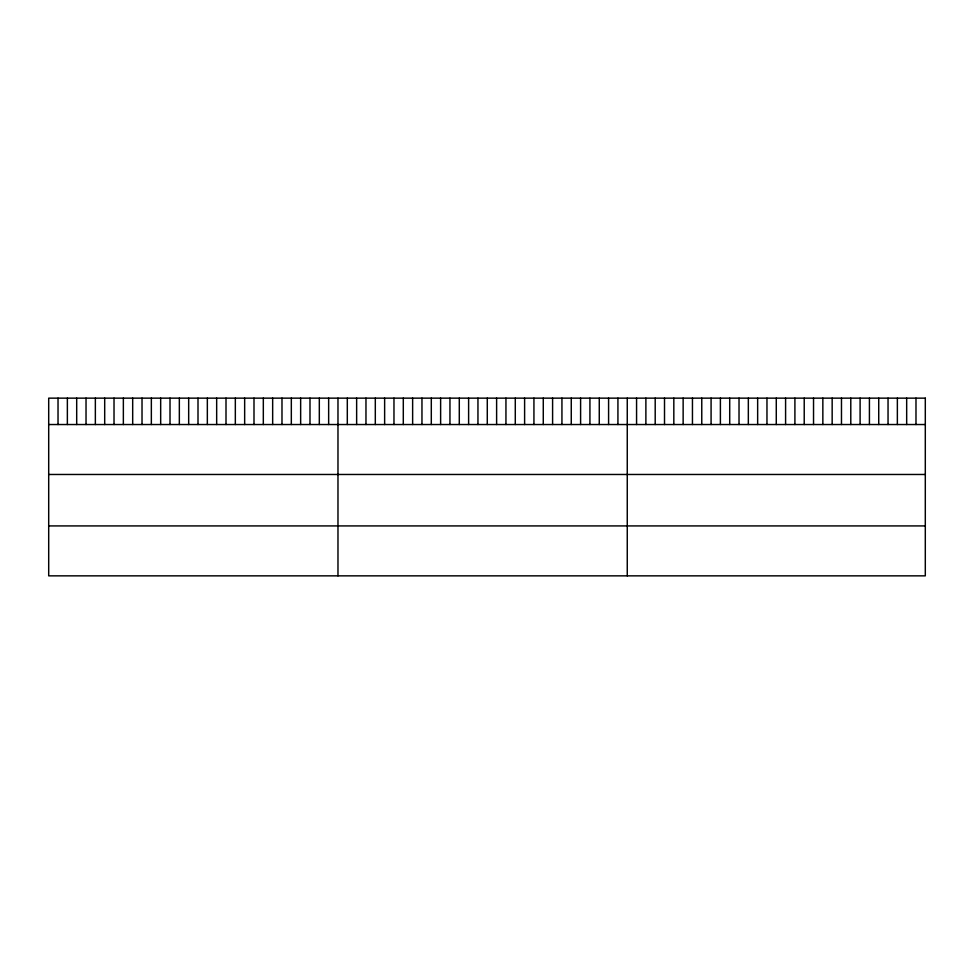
<?xml version="1.0" encoding="UTF-8"?>
<svg xmlns="http://www.w3.org/2000/svg" width="974" height="974" viewBox="0 0 974 974"><rect width="100%" height="100%" fill="white"/><g stroke="black" fill="none" stroke-linecap="round" stroke-linejoin="round"><path stroke-width="1.46" d="M48.7 424.53L925.3 424.53M48.7 474.472L925.3 474.472M48.7 525.923L925.3 525.923M915.986 398.147L915.986 424.53M906.672 398.147L906.672 424.53M897.358 398.147L897.358 424.53M888.044 398.147L888.044 424.53M878.731 398.147L878.731 424.53M869.417 398.147L869.417 424.53M860.103 398.147L860.103 424.53M850.789 398.147L850.789 424.53M841.475 398.147L841.475 424.53M832.161 398.147L832.161 424.53M822.847 398.147L822.847 424.53M813.534 398.147L813.534 424.53M804.22 398.147L804.22 424.53M794.906 398.147L794.906 424.53M785.592 398.147L785.592 424.53M776.278 398.147L776.278 424.53M766.964 398.147L766.964 424.53M757.65 398.147L757.65 424.53M748.336 398.147L748.336 424.53M739.023 398.147L739.023 424.53M729.709 398.147L729.709 424.53M720.395 398.147L720.395 424.53M711.081 398.147L711.081 424.53M701.767 398.147L701.767 424.53M692.453 398.147L692.453 424.53M683.139 398.147L683.139 424.53M673.825 398.147L673.825 424.53M664.511 398.147L664.511 424.53M655.198 398.147L655.198 424.53M645.884 398.147L645.884 424.53M636.57 398.147L636.57 424.53M627.256 398.147L627.256 575.853M617.93 398.147L617.93 424.53M608.592 398.147L608.592 424.53M599.266 398.147L599.266 424.53M589.927 398.147L589.927 424.53M580.601 398.147L580.601 424.53M571.263 398.147L571.263 424.53M561.937 398.147L561.937 424.53M552.599 398.147L552.599 424.53M543.273 398.147L543.273 424.53M533.935 398.147L533.935 424.53M524.609 398.147L524.609 424.53M515.283 398.147L515.283 424.53M505.944 398.147L505.944 424.53M496.618 398.147L496.618 424.53M487.28 398.147L487.28 424.53M477.954 398.147L477.954 424.53M468.616 398.147L468.616 424.53M459.29 398.147L459.29 424.53M449.951 398.147L449.951 424.53M440.625 398.147L440.625 424.53M431.299 398.147L431.299 424.53M421.961 398.147L421.961 424.53M412.635 398.147L412.635 424.53M403.297 398.147L403.297 424.53M393.971 398.147L393.971 424.53M384.633 398.147L384.633 424.53M375.307 398.147L375.307 424.53M365.968 398.147L365.968 424.53M356.642 398.147L356.642 424.53M347.304 398.147L347.304 424.53M337.978 398.147L337.978 575.853M328.652 398.147L328.652 424.53M319.314 398.147L319.314 424.53M309.988 398.147L309.988 424.53M300.649 398.147L300.649 424.53M291.323 398.147L291.323 424.53M281.985 398.147L281.985 424.53M272.659 398.147L272.659 424.53M263.321 398.147L263.321 424.53M253.995 398.147L253.995 424.53M244.657 398.147L244.657 424.53M235.331 398.147L235.331 424.53M226.005 398.147L226.005 424.53M216.666 398.147L216.666 424.53M207.34 398.147L207.34 424.53M198.002 398.147L198.002 424.53M188.676 398.147L188.676 424.53M179.338 398.147L179.338 424.53M170.012 398.147L170.012 424.53M160.673 398.147L160.673 424.53M151.347 398.147L151.347 424.53M142.021 398.147L142.021 424.53M132.683 398.147L132.683 424.53M123.357 398.147L123.357 424.53M114.019 398.147L114.019 424.53M104.693 398.147L104.693 424.53M95.355 398.147L95.355 424.53M86.029 398.147L86.029 424.53M76.69 398.147L76.69 424.53M67.364 398.147L67.364 424.53M58.026 398.147L58.026 424.53M925.3 398.147L48.7 398.147L48.7 575.853L925.3 575.853L925.3 398.147"/></g></svg>
